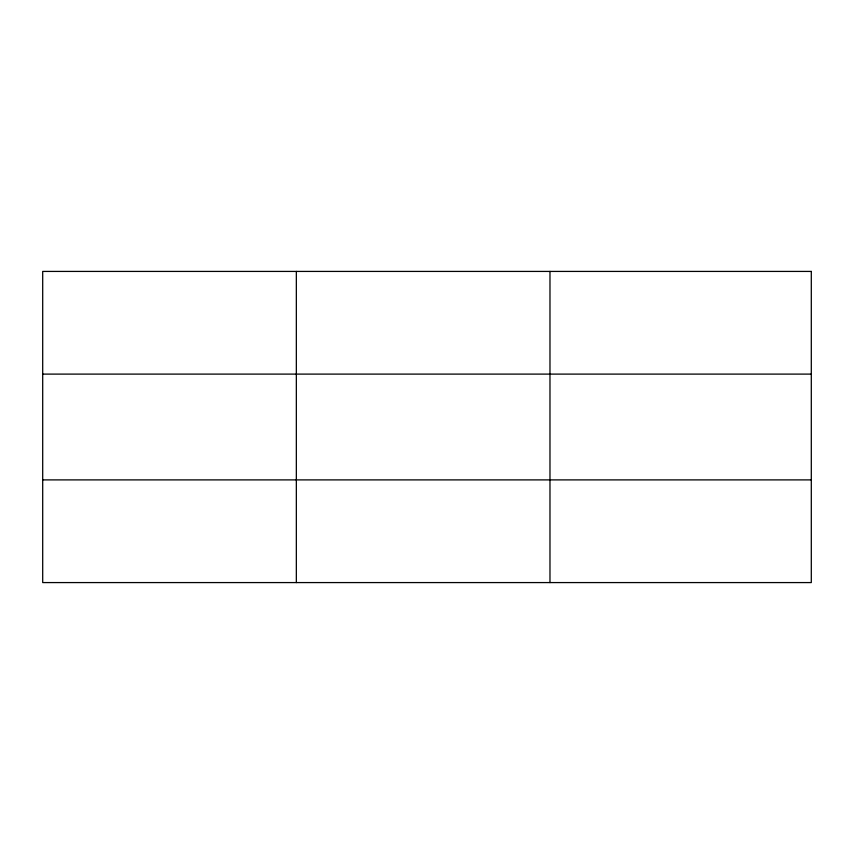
<?xml version="1.0" encoding="UTF-8"?>
<svg xmlns="http://www.w3.org/2000/svg" width="854" height="854" viewBox="0 0 854 854"><rect width="100%" height="100%" fill="white"/><g stroke="black" fill="none" stroke-linecap="round" stroke-linejoin="round"><path stroke-width="1.28" d="M296.338 271.423L296.338 582.577M549.976 271.423L549.976 582.577M42.7 374.105L811.3 374.105M42.7 479.895L811.3 479.895M811.3 271.423L811.3 582.577L42.7 582.577L42.7 271.423L811.3 271.423"/></g></svg>
